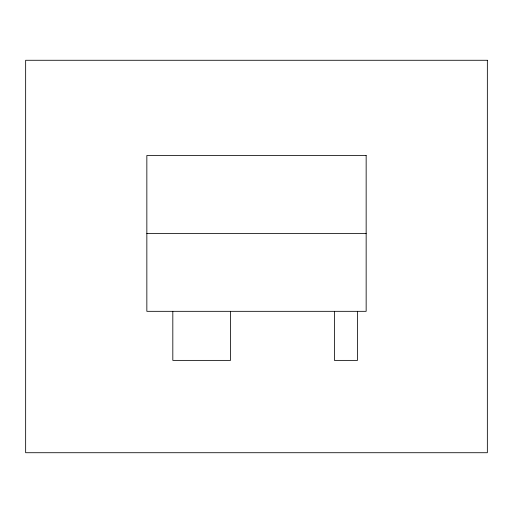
<?xml version="1.0" encoding="UTF-8"?>
<svg xmlns="http://www.w3.org/2000/svg" width="513" height="513" viewBox="0 0 513 513"><rect width="100%" height="100%" fill="white"/><g stroke="black" fill="none" stroke-linecap="round" stroke-linejoin="round"><path stroke-width="0.77" d="M146.846 233.415L366.154 233.415M357.497 311.487L357.497 360.382L334.412 360.382L334.412 311.487M230.529 311.487L230.529 360.382L172.817 360.382L172.817 311.487M487.35 60.277L25.65 60.277L25.65 452.722L487.35 452.722L487.35 60.277M366.154 155.503L146.846 155.503L146.846 311.327L366.154 311.327L366.154 155.503"/></g></svg>
